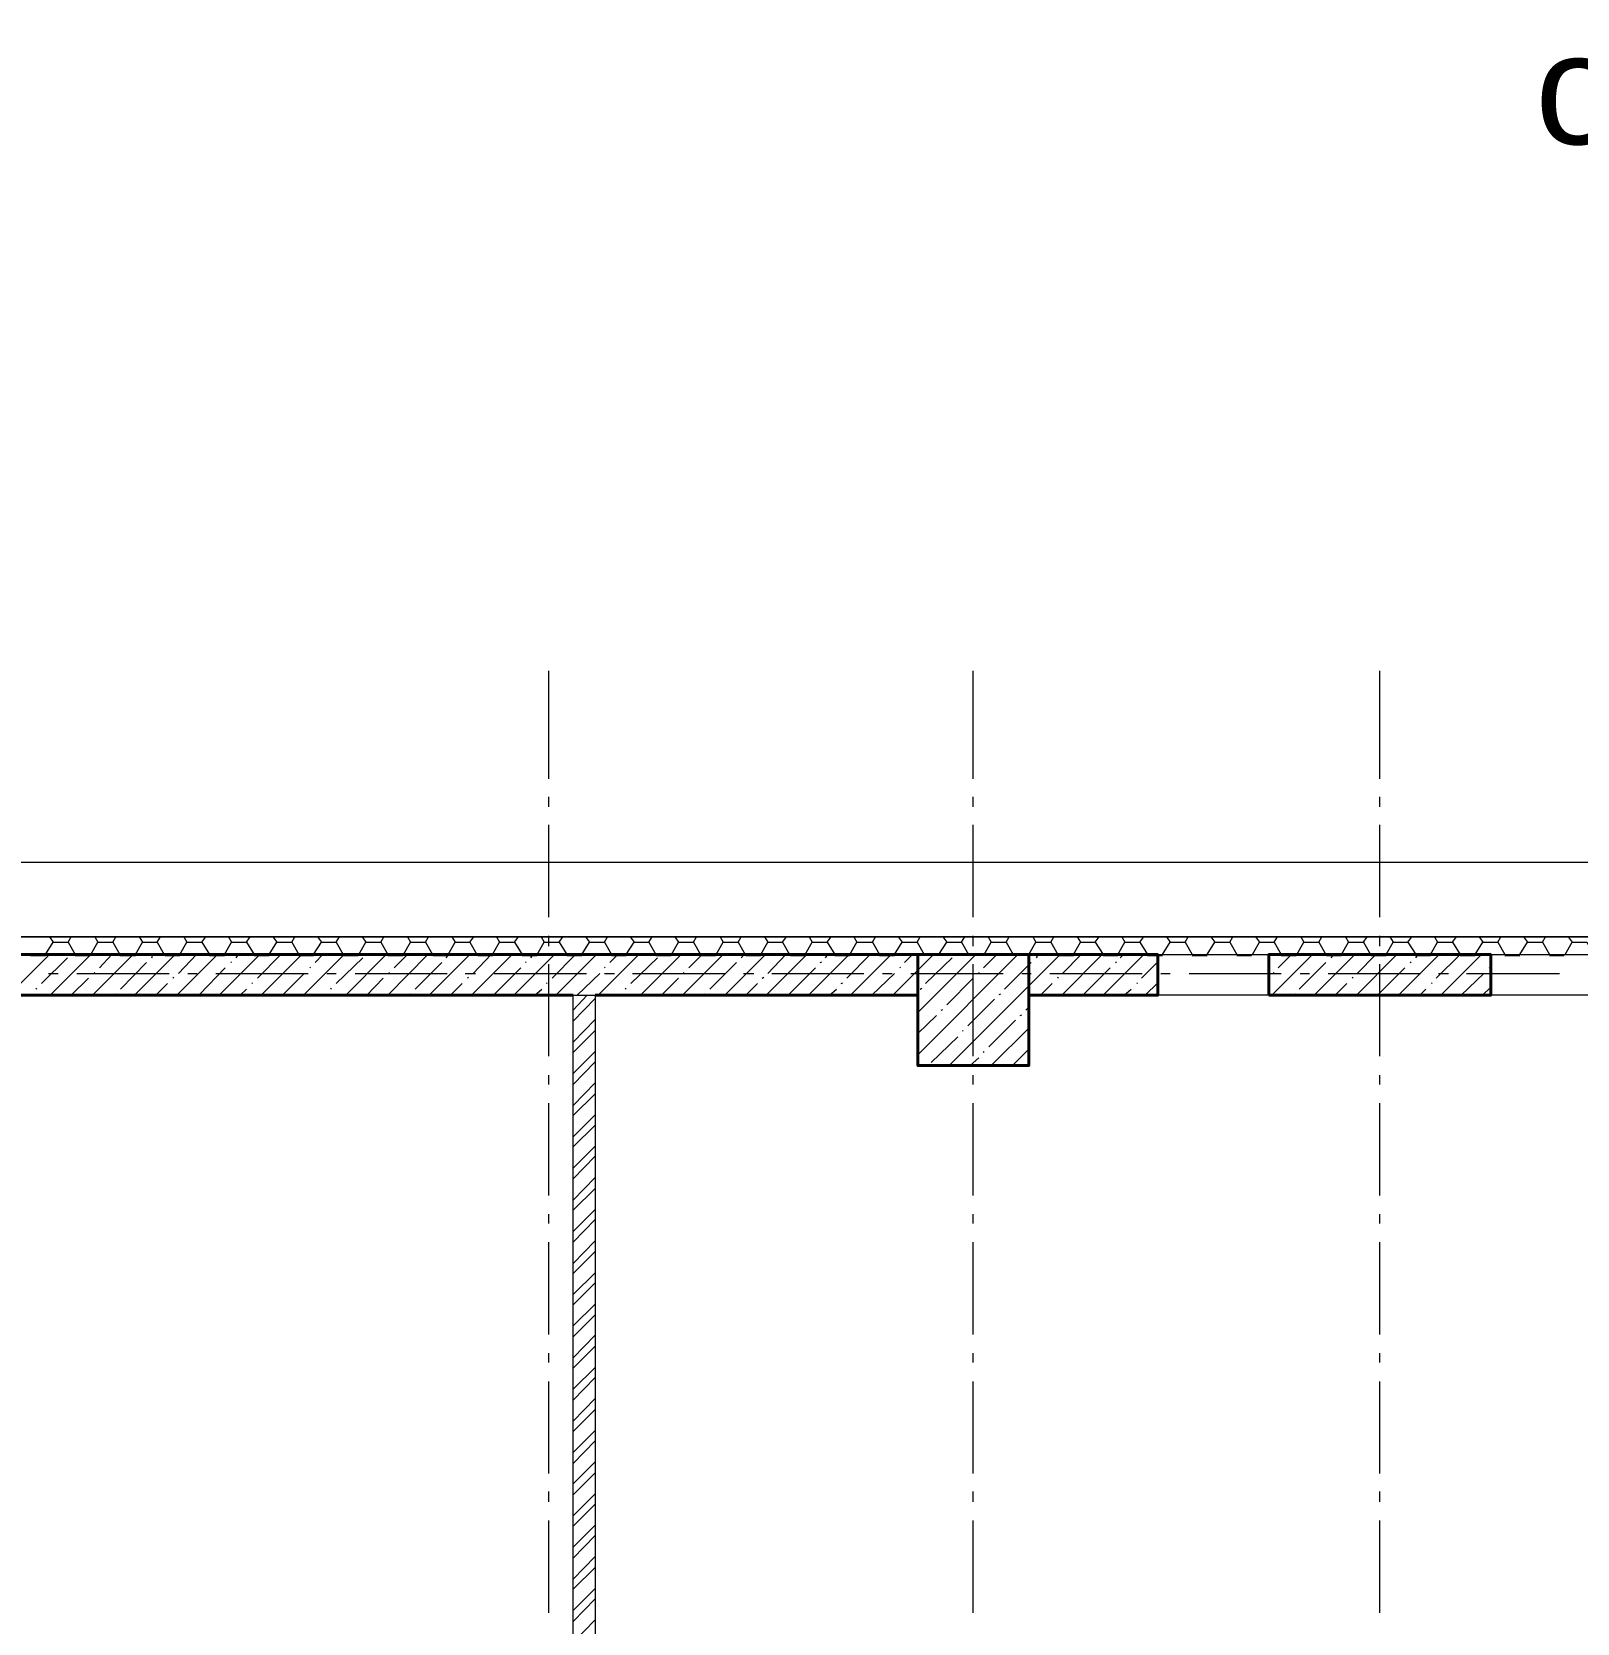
# Model space of a CAD drawing. Header units: millimetres. Extents: x -213547 to 415037, y -3642 to 106956.
# Drawn here: x -157508 to -149133, y 28745 to 37369 of the extents above; entities that cross this region are included whole.
import ezdxf

# ---------------------------------------------------------------- set-up
doc = ezdxf.new("R2010")
doc.units = ezdxf.units.MM
doc.styles.get("Standard").update_dxf_attribs({"font": 'arial.ttf'})

msp = doc.modelspace()

# ---------------------------------------------------------------- linework, layer by layer
at = {"lineweight": 9}
for points in [[(-154705.6, 33321), (-154705.6, 33905.7)], [(-152405.3, 33321), (-152405.3, 33905.7)], [(-150202.4, 33321), (-150202.4, 33905.7)], [(-154705.6, 33168.5), (-154705.6, 33223.6)], [(-152405.3, 33168.5), (-152405.3, 33223.6)], [(-150202.4, 33168.5), (-150202.4, 33223.6)], [(-154705.6, 32571.2), (-154705.6, 33071.1)], [(-152405.3, 32571.2), (-152405.3, 33071.1)], [(-150202.4, 32571.2), (-150202.4, 33071.1)], [(-122140.8, 32465.3), (-122140.8, 32867.8), (-165211.7, 32867.8), (-165211.7, 29385.5), (-168333.9, 29385.5), (-168333.9, 28983)], [(-207062.6, 32465.3), (-193129.2, 32465.3), (-207062.6, 32465.3), (-207062.6, 32367.9), (-193129.2, 32367.9), (-173269.2, 32367.9), (-173269.2, 28885.6), (-164711.8, 28885.6), (-164711.8, 28983), (-164711.8, 32367.9), (-121873.9, 32367.9), (-121873.9, 28944.9)], [(-157433.8, 32367.9), (-157391.4, 32435.6)], [(-157412.6, 32465.3), (-157391.4, 32435.6), (-157310.9, 32435.6), (-157272.8, 32367.9)], [(-157310.9, 32435.6), (-157294, 32465.3)], [(-157188.1, 32367.9), (-157150, 32435.6)], [(-157166.9, 32465.3), (-157150, 32435.6), (-157069.5, 32435.6), (-157031.3, 32367.9)], [(-157069.5, 32435.6), (-157052.5, 32465.3)], [(-156946.6, 32367.9), (-156908.5, 32435.6)], [(-156925.4, 32465.3), (-156908.5, 32435.6), (-156828, 32435.6), (-156789.9, 32367.9)], [(-156828, 32435.6), (-156811.1, 32465.3)], [(-156705.1, 32367.9), (-156667, 32435.6)], [(-156684, 32465.3), (-156667, 32435.6), (-156586.5, 32435.6), (-156544.2, 32367.9)], [(-156586.5, 32435.6), (-156565.3, 32465.3)], [(-156463.7, 32367.9), (-156425.5, 32435.6)], [(-156442.5, 32465.3), (-156425.5, 32435.6), (-156345.1, 32435.6), (-156302.7, 32367.9)], [(-156345.1, 32435.6), (-156323.9, 32465.3)], [(-156222.2, 32367.9), (-156179.8, 32435.6)], [(-156201, 32465.3), (-156179.8, 32435.6), (-156099.3, 32435.6), (-156061.2, 32367.9)], [(-156099.3, 32435.6), (-156082.4, 32465.3)], [(-155980.7, 32367.9), (-155938.4, 32435.6)], [(-155959.5, 32465.3), (-155938.4, 32435.6), (-155857.9, 32435.6), (-155819.7, 32367.9)], [(-155857.9, 32435.6), (-155840.9, 32465.3)], [(-155735, 32367.9), (-155696.9, 32435.6)], [(-155718.1, 32465.3), (-155696.9, 32435.6), (-155616.4, 32435.6), (-155578.3, 32367.9)], [(-155616.4, 32435.6), (-155599.5, 32465.3)], [(-155493.6, 32367.9), (-155455.4, 32435.6)], [(-155472.4, 32465.3), (-155455.4, 32435.6), (-155374.9, 32435.6), (-155336.8, 32367.9)], [(-155374.9, 32435.6), (-155358, 32465.3)], [(-155252.1, 32367.9), (-155214, 32435.6)], [(-155230.9, 32465.3), (-155214, 32435.6), (-155133.5, 32435.6), (-155095.3, 32367.9)], [(-155133.5, 32435.6), (-155112.3, 32465.3)], [(-155010.6, 32367.9), (-154972.5, 32435.6)], [(-154989.4, 32465.3), (-154972.5, 32435.6), (-154892, 32435.6), (-154849.6, 32367.9)], [(-154892, 32435.6), (-154870.8, 32465.3)], [(-154769.1, 32367.9), (-154731, 32435.6)], [(-154748, 32465.3), (-154731, 32435.6), (-154650.5, 32435.6), (-154608.2, 32367.9)], [(-154705.6, 32414.5), (-154705.6, 32469.5)], [(-154650.5, 32435.6), (-154629.3, 32465.3)], [(-154527.7, 32367.9), (-154485.3, 32435.6)], [(-154506.5, 32465.3), (-154485.3, 32435.6), (-154404.8, 32435.6), (-154366.7, 32367.9)], [(-154404.8, 32435.6), (-154387.9, 32465.3)], [(-154286.2, 32367.9), (-154243.8, 32435.6)], [(-154265, 32465.3), (-154243.8, 32435.6), (-154163.3, 32435.6), (-154125.2, 32367.9)], [(-154163.3, 32435.6), (-154146.4, 32465.3)], [(-154040.5, 32367.9), (-154002.4, 32435.6)], [(-154023.5, 32465.3), (-154002.4, 32435.6), (-153921.9, 32435.6), (-153883.7, 32367.9)], [(-153921.9, 32435.6), (-153904.9, 32465.3)], [(-153799, 32367.9), (-153760.9, 32435.6)], [(-153777.8, 32465.3), (-153760.9, 32435.6), (-153680.4, 32435.6), (-153642.3, 32367.9)], [(-153680.4, 32435.6), (-153663.4, 32465.3)], [(-153557.5, 32367.9), (-153519.4, 32435.6)], [(-153536.4, 32465.3), (-153519.4, 32435.6), (-153438.9, 32435.6), (-153400.8, 32367.9)], [(-153438.9, 32435.6), (-153417.7, 32465.3)], [(-153316.1, 32367.9), (-153277.9, 32435.6)], [(-153294.9, 32465.3), (-153277.9, 32435.6), (-153197.5, 32435.6), (-153155.1, 32367.9)], [(-153197.5, 32435.6), (-153176.3, 32465.3)], [(-153074.6, 32367.9), (-153036.5, 32435.6)], [(-153053.4, 32465.3), (-153036.5, 32435.6), (-152951.7, 32435.6), (-152913.6, 32367.9)], [(-152951.7, 32435.6), (-152934.8, 32465.3)], [(-152833.1, 32367.9), (-152790.8, 32435.6)], [(-152811.9, 32465.3), (-152790.8, 32435.6), (-152710.3, 32435.6), (-152672.1, 32367.9)], [(-152710.3, 32435.6), (-152693.3, 32465.3)], [(-152591.7, 32367.9), (-152549.3, 32435.6)], [(-152570.5, 32465.3), (-152549.3, 32435.6), (-152468.8, 32435.6), (-152430.7, 32367.9)], [(-152468.8, 32435.6), (-152451.9, 32465.3)], [(-152405.3, 32414.5), (-152405.3, 32469.5)], [(-152345.9, 32367.9), (-152307.8, 32435.6)], [(-152324.8, 32465.3), (-152307.8, 32435.6), (-152227.3, 32435.6), (-152189.2, 32367.9)], [(-152227.3, 32435.6), (-152210.4, 32465.3)], [(-152104.5, 32367.9), (-152066.3, 32435.6)], [(-152083.3, 32465.3), (-152066.3, 32435.6), (-151985.9, 32435.6), (-151947.7, 32367.9)], [(-151985.9, 32435.6), (-151968.9, 32465.3)], [(-151863, 32367.9), (-151824.9, 32435.6)], [(-151841.8, 32465.3), (-151824.9, 32435.6), (-151744.4, 32435.6), (-151702, 32367.9)], [(-151744.4, 32435.6), (-151723.2, 32465.3)], [(-151621.5, 32367.9), (-151583.4, 32435.6)], [(-151600.4, 32465.3), (-151583.4, 32435.6), (-151502.9, 32435.6), (-151460.6, 32367.9)], [(-151502.9, 32435.6), (-151481.7, 32465.3)], [(-151380.1, 32367.9), (-151337.7, 32435.6)], [(-151358.9, 32465.3), (-151337.7, 32435.6), (-151257.2, 32435.6), (-151219.1, 32367.9)], [(-151257.2, 32435.6), (-151240.3, 32465.3)], [(-151138.6, 32367.9), (-151096.2, 32435.6)], [(-151117.4, 32465.3), (-151096.2, 32435.6), (-151015.7, 32435.6), (-150977.6, 32367.9)], [(-151015.7, 32435.6), (-150998.8, 32465.3)], [(-150892.9, 32367.9), (-150854.8, 32435.6)], [(-150875.9, 32465.3), (-150854.8, 32435.6), (-150774.3, 32435.6), (-150736.1, 32367.9)], [(-150774.3, 32435.6), (-150757.3, 32465.3)], [(-150651.4, 32367.9), (-150613.3, 32435.6)], [(-150630.2, 32465.3), (-150613.3, 32435.6), (-150532.8, 32435.6), (-150494.7, 32367.9)], [(-150532.8, 32435.6), (-150515.8, 32465.3)], [(-150409.9, 32367.9), (-150371.8, 32435.6)], [(-150388.8, 32465.3), (-150371.8, 32435.6), (-150291.3, 32435.6), (-150253.2, 32367.9)], [(-150291.3, 32435.6), (-150270.1, 32465.3)], [(-150202.4, 32414.5), (-150202.4, 32469.5)], [(-150168.5, 32367.9), (-150130.3, 32435.6)], [(-150147.3, 32465.3), (-150130.3, 32435.6), (-150049.8, 32435.6), (-150007.5, 32367.9)], [(-150049.8, 32435.6), (-150028.7, 32465.3)], [(-149927, 32367.9), (-149888.9, 32435.6)], [(-149905.8, 32465.3), (-149888.9, 32435.6), (-149808.4, 32435.6), (-149766, 32367.9)], [(-149808.4, 32435.6), (-149787.2, 32465.3)], [(-149685.5, 32367.9), (-149643.2, 32435.6)], [(-149664.3, 32465.3), (-149643.2, 32435.6), (-149562.7, 32435.6), (-149524.5, 32367.9)], [(-149562.7, 32435.6), (-149545.7, 32465.3)], [(-149444.1, 32367.9), (-149401.7, 32435.6)], [(-149422.9, 32465.3), (-149401.7, 32435.6), (-149321.2, 32435.6), (-149283.1, 32367.9)], [(-149321.2, 32435.6), (-149304.3, 32465.3)], [(-149198.3, 32367.9), (-149160.2, 32435.6)], [(-149181.4, 32465.3), (-149160.2, 32435.6), (-149079.7, 32435.6), (-149041.6, 32367.9)], [(-157632.9, 32147.6), (-157412.6, 32367.9)], [(-157514.3, 32363.6), (-157433.8, 32363.6)], [(-157455, 32211.1), (-157315.2, 32350.9)], [(-157408.4, 32147.6), (-157188.1, 32367.9)], [(-157272.8, 32363.6), (-157192.3, 32363.6)], [(-157179.6, 32147.6), (-156959.3, 32367.9)], [(-157141.5, 32295.8), (-157073.7, 32367.9)], [(-157031.3, 32363.6), (-156946.6, 32363.6)], [(-156950.9, 32147.6), (-156730.6, 32367.9)], [(-156857.7, 32350.9), (-156853.4, 32359.4)], [(-156785.6, 32363.6), (-156705.1, 32363.6)], [(-156722.1, 32147.6), (-156501.8, 32367.9)], [(-156713.6, 32266.2), (-156616.2, 32367.9)], [(-156544.2, 32363.6), (-156463.7, 32363.6)], [(-156493.3, 32147.6), (-156273, 32367.9)], [(-156400.1, 32350.9), (-156387.4, 32367.9)], [(-156302.7, 32363.6), (-156222.2, 32363.6)], [(-156285.7, 32240.8), (-156158.7, 32367.9)], [(-156264.6, 32147.6), (-156044.3, 32367.9)], [(-156061.2, 32363.6), (-155980.7, 32363.6)], [(-156035.8, 32147.6), (-155815.5, 32367.9)], [(-155972.3, 32325.5), (-155929.9, 32367.9)], [(-155857.9, 32211.1), (-155713.8, 32350.9)], [(-155819.7, 32363.6), (-155739.3, 32363.6)], [(-155807, 32147.6), (-155586.7, 32367.9)], [(-155578.3, 32147.6), (-155362.2, 32367.9)], [(-155578.3, 32363.6), (-155497.8, 32363.6)], [(-155544.4, 32295.8), (-155472.4, 32367.9)], [(-155353.8, 32147.6), (-155133.5, 32367.9)], [(-155332.6, 32363.6), (-155252.1, 32363.6)], [(-155260.6, 32350.9), (-155256.3, 32359.4)], [(-155125, 32147.6), (-154904.7, 32367.9)], [(-155116.5, 32266.2), (-155019.1, 32367.9)], [(-155091.1, 32363.6), (-155010.6, 32363.6)], [(-154896.2, 32147.6), (-154675.9, 32367.9)], [(-154849.6, 32363.6), (-154769.1, 32363.6)], [(-154803, 32350.9), (-154790.3, 32367.9)], [(-154688.6, 32240.8), (-154561.6, 32367.9)], [(-154667.5, 32147.6), (-154447.2, 32367.9)], [(-154608.2, 32363.6), (-154527.7, 32363.6)], [(-154438.7, 32147.6), (-154218.4, 32367.9)], [(-154375.2, 32325.5), (-154332.8, 32367.9)], [(-154366.7, 32363.6), (-154286.2, 32363.6)], [(-154260.8, 32211.1), (-154116.7, 32350.9)], [(-154209.9, 32147.6), (-153989.6, 32367.9)], [(-154125.2, 32363.6), (-154044.7, 32363.6)], [(-153981.2, 32147.6), (-153760.9, 32367.9)], [(-153947.3, 32295.8), (-153875.3, 32367.9)], [(-153883.7, 32363.6), (-153803.2, 32363.6)], [(-153752.4, 32147.6), (-153532.1, 32367.9)], [(-153663.4, 32350.9), (-153655, 32359.4)], [(-153638, 32363.6), (-153557.5, 32363.6)], [(-153527.9, 32147.6), (-153307.6, 32367.9)], [(-153519.4, 32266.2), (-153422, 32367.9)], [(-153396.6, 32363.6), (-153316.1, 32363.6)], [(-153299.1, 32147.6), (-153078.8, 32367.9)], [(-153205.9, 32350.9), (-153193.2, 32367.9)], [(-153155.1, 32363.6), (-153074.6, 32363.6)], [(-153091.5, 32240.8), (-152964.5, 32367.9)], [(-153070.4, 32147.6), (-152850.1, 32367.9)], [(-152913.6, 32363.6), (-152833.1, 32363.6)], [(-152841.6, 32147.6), (-152706, 32283.1), (-152621.3, 32367.9)], [(-152778.1, 32325.5), (-152735.7, 32367.9)], [(-152706, 32054.4), (-152392.5, 32367.9)], [(-152706, 31825.6), (-152163.8, 32367.9)], [(-152663.7, 32211.1), (-152519.6, 32350.9)], [(-152536.6, 31766.3), (-152104.5, 32198.4), (-151935, 32367.9)], [(-152350.2, 32295.8), (-152278.2, 32367.9)], [(-152062.1, 32350.9), (-152057.9, 32359.4)], [(-151943.5, 32363.6), (-151863, 32363.6)], [(-151926.5, 32147.6), (-151706.3, 32367.9)], [(-151922.3, 32266.2), (-151820.6, 32367.9)], [(-151702, 32147.6), (-151481.7, 32367.9)], [(-151702, 32363.6), (-151621.5, 32363.6)], [(-151608.8, 32350.9), (-151591.9, 32367.9)], [(-151460.6, 32363.6), (-151380.1, 32363.6)], [(-151219.1, 32363.6), (-151138.6, 32363.6)], [(-150977.6, 32363.6), (-150897.1, 32363.6)], [(-150803.9, 32359.4), (-150795.4, 32367.9)], [(-150787, 32147.6), (-150566.7, 32367.9)], [(-150753.1, 32295.8), (-150681.1, 32367.9)], [(-150736.1, 32363.6), (-150655.6, 32363.6)], [(-150558.2, 32147.6), (-150337.9, 32367.9)], [(-150490.4, 32363.6), (-150409.9, 32363.6)], [(-150465, 32350.9), (-150460.8, 32359.4)], [(-150329.4, 32147.6), (-150109.2, 32367.9)], [(-150325.2, 32266.2), (-150223.5, 32367.9)], [(-150249, 32363.6), (-150168.5, 32363.6)], [(-150100.7, 32147.6), (-149880.4, 32367.9)], [(-150007.5, 32350.9), (-149994.8, 32367.9)], [(-150007.5, 32363.6), (-149927, 32363.6)], [(-149897.3, 32240.8), (-149766, 32367.9)], [(-149871.9, 32147.6), (-149651.6, 32367.9)], [(-149766, 32363.6), (-149685.5, 32363.6)], [(-149524.5, 32363.6), (-149444.1, 32363.6)], [(-149283.1, 32363.6), (-149202.6, 32363.6)], [(-157416.9, 32266.2), (-157366, 32266.2)], [(-157264.3, 32266.2), (-156764.5, 32266.2)], [(-157171.1, 32266.2), (-157166.9, 32270.4)], [(-157027.1, 32181.5), (-156887.3, 32325.5)], [(-156662.8, 32266.2), (-156611.9, 32266.2)], [(-156599.2, 32151.8), (-156459.4, 32295.8)], [(-156510.3, 32266.2), (-156010.4, 32266.2)], [(-156429.8, 32325.5), (-156425.5, 32329.7)], [(-156150.2, 32147.6), (-156031.6, 32266.2)], [(-156001.9, 32295.8), (-155997.7, 32300.1)], [(-155908.7, 32266.2), (-155857.9, 32266.2)], [(-155756.2, 32266.2), (-155256.3, 32266.2)], [(-155574, 32266.2), (-155569.8, 32270.4)], [(-155430, 32181.5), (-155286, 32325.5)], [(-155158.9, 32266.2), (-155103.8, 32266.2)], [(-155002.1, 32151.8), (-154858.1, 32295.8)], [(-155002.1, 32266.2), (-154502.2, 32266.2)], [(-154832.7, 32325.5), (-154828.4, 32329.7)], [(-154705.6, 31817.1), (-154705.6, 32317)], [(-154553.1, 32147.6), (-154430.2, 32266.2)], [(-154404.8, 32295.8), (-154400.6, 32300.1)], [(-154404.8, 32266.2), (-154349.7, 32266.2)], [(-154252.3, 32266.2), (-153752.4, 32266.2)], [(-153976.9, 32266.2), (-153972.7, 32270.4)], [(-153832.9, 32181.5), (-153688.9, 32325.5)], [(-153650.7, 32266.2), (-153595.7, 32266.2)], [(-153498.2, 32266.2), (-152998.3, 32266.2)], [(-153405, 32151.8), (-153261, 32295.8)], [(-153235.6, 32325.5), (-153227.1, 32329.7)], [(-152956, 32147.6), (-152833.1, 32266.2)], [(-152896.7, 32266.2), (-152845.8, 32266.2)], [(-152803.5, 32295.8), (-152799.2, 32300.1)], [(-152744.2, 32266.2), (-152244.3, 32266.2)], [(-152405.3, 31817.1), (-152405.3, 32317)], [(-152375.6, 32266.2), (-152371.4, 32270.4)], [(-152235.8, 32181.5), (-152104.5, 32312.8), (-152091.8, 32325.5)], [(-152142.6, 32266.2), (-152091.8, 32266.2)], [(-151990.1, 32266.2), (-151490.2, 32266.2)], [(-151807.9, 32151.8), (-151663.9, 32295.8)], [(-151634.2, 32325.5), (-151630, 32329.7)], [(-151494.4, 32240.8), (-151405.5, 32329.7)], [(-151388.5, 32266.2), (-151337.7, 32266.2)], [(-151236, 32266.2), (-150736.1, 32266.2)], [(-150778.5, 32266.2), (-150774.3, 32270.4)], [(-150638.7, 32181.5), (-150494.7, 32325.5)], [(-150634.5, 32266.2), (-150583.6, 32266.2)], [(-150482, 32266.2), (-149982.1, 32266.2)], [(-150210.8, 32151.8), (-150066.8, 32295.8)], [(-150202.4, 31817.1), (-150202.4, 32317)], [(-150037.1, 32325.5), (-150032.9, 32329.7)], [(-149884.6, 32266.2), (-149829.6, 32266.2)], [(-149761.8, 32147.6), (-149638.9, 32266.2)], [(-149732.1, 32266.2), (-149228, 32266.2)], [(-149609.3, 32295.8), (-149605, 32300.1)], [(-157484.6, 32181.5), (-157480.4, 32185.7)], [(-157294, 32147.6), (-157200.8, 32240.8)], [(-156836.5, 32147.6), (-156772.9, 32211.1)], [(-156743.3, 32240.8), (-156739, 32245)], [(-156378.9, 32147.6), (-156345.1, 32181.5)], [(-156315.4, 32211.1), (-156311.2, 32215.4)], [(-155887.5, 32181.5), (-155883.3, 32185.7)], [(-155692.7, 32147.6), (-155603.7, 32240.8)], [(-155239.4, 32147.6), (-155175.8, 32211.1)], [(-155146.2, 32240.8), (-155141.9, 32245)], [(-154781.8, 32147.6), (-154743.7, 32181.5)], [(-154718.3, 32211.1), (-154714.1, 32215.4)], [(-154290.4, 32181.5), (-154286.2, 32185.7)], [(-154095.6, 32147.6), (-154002.4, 32240.8)], [(-153638, 32147.6), (-153574.5, 32211.1)], [(-153549.1, 32240.8), (-153540.6, 32245)], [(-153184.7, 32147.6), (-153146.6, 32181.5)], [(-153121.2, 32211.1), (-153112.7, 32215.4)], [(-152693.3, 32181.5), (-152684.9, 32185.7)], [(-152549.3, 32096.7), (-152405.3, 32240.8)], [(-152040.9, 32147.6), (-151977.4, 32211.1)], [(-151947.7, 32240.8), (-151943.5, 32245)], [(-151587.6, 32147.6), (-151549.5, 32181.5)], [(-151519.9, 32211.1), (-151515.6, 32215.4)], [(-151473.3, 32147.6), (-151405.5, 32215.4)], [(-150443.8, 32147.6), (-150380.3, 32211.1)], [(-150350.6, 32240.8), (-150346.4, 32245)], [(-149986.3, 32147.6), (-149952.4, 32181.5)], [(-149922.8, 32211.1), (-149918.5, 32215.4)], [(-149647.4, 32147.6), (-149600.8, 32189.9)], [(-157056.8, 32151.8), (-157052.5, 32156)], [(-155921.4, 32147.6), (-155917.2, 32151.8)], [(-155459.7, 32151.8), (-155455.4, 32156)], [(-154574.3, 32067.1), (-154498, 32147.6)], [(-154574.3, 28131.5), (-154574.3, 32147.6), (-154455.6, 32147.6), (-154455.6, 28131.5)], [(-154574.3, 32007.8), (-154455.6, 32130.6)], [(-154324.3, 32147.6), (-154315.8, 32151.8)], [(-153862.6, 32151.8), (-153858.3, 32156)], [(-152727.2, 32147.6), (-152718.7, 32151.8)], [(-152434.9, 31982.4), (-152290.9, 32126.4)], [(-152265.5, 32151.8), (-152257, 32156)], [(-150664.1, 32151.8), (-150659.9, 32156)], [(-154574.3, 31893.4), (-154455.6, 32016.2)], [(-152706, 31940), (-152604.4, 32037.4)], [(-152578.9, 32067.1), (-152570.5, 32071.3)], [(-152320.5, 31868), (-152176.5, 32012)], [(-152151.1, 32037.4), (-152142.6, 32041.7)], [(-152121.4, 32067.1), (-152104.5, 32084)], [(-154574.3, 31838.3), (-154455.6, 31956.9)], [(-152634, 31783.2), (-152490, 31923)], [(-152464.6, 31952.7), (-152460.3, 31956.9)], [(-152307.8, 31766.3), (-152104.5, 31969.6)], [(-154574.3, 31723.9), (-154455.6, 31842.6)], [(-152350.2, 31838.3), (-152345.9, 31842.6)], [(-152193.4, 31766.3), (-152104.5, 31855.3)], [(-154574.3, 31664.6), (-154455.6, 31787.5)], [(-152422.2, 31766.3), (-152375.6, 31808.7)], [(-154705.6, 31664.6), (-154705.6, 31715.5)], [(-154574.3, 31550.2), (-154455.6, 31673.1)], [(-152405.3, 31664.6), (-152405.3, 31715.5)], [(-150202.4, 31664.6), (-150202.4, 31715.5)], [(-154574.3, 31495.2), (-154455.6, 31613.8)], [(-154705.6, 31063.1), (-154705.6, 31563)], [(-154574.3, 31380.8), (-154455.6, 31499.4)], [(-152405.3, 31063.1), (-152405.3, 31563)], [(-150202.4, 31063.1), (-150202.4, 31563)], [(-154574.3, 31325.7), (-154455.6, 31444.3)], [(-154574.3, 31211.3), (-154455.6, 31330)], [(-154574.3, 31152), (-154455.6, 31274.9)], [(-154574.3, 31037.7), (-154455.6, 31160.5)], [(-154574.3, 30982.6), (-154455.6, 31101.2)], [(-154574.3, 30868.2), (-154455.6, 30986.8)], [(-154705.6, 30910.6), (-154705.6, 30961.4)], [(-154574.3, 30808.9), (-154455.6, 30931.7)], [(-152405.3, 30910.6), (-152405.3, 30961.4)], [(-150202.4, 30910.6), (-150202.4, 30961.4)], [(-154705.6, 30309), (-154705.6, 30808.9)], [(-154574.3, 30694.5), (-154455.6, 30817.4)], [(-152405.3, 30309), (-152405.3, 30808.9)], [(-150202.4, 30309), (-150202.4, 30808.9)], [(-154574.3, 30639.4), (-154455.6, 30758.1)], [(-154574.3, 30525.1), (-154455.6, 30643.7)], [(-154574.3, 30470), (-154455.6, 30588.6)], [(-154574.3, 30355.6), (-154455.6, 30474.2)], [(-154574.3, 30296.3), (-154455.6, 30414.9)], [(-154574.3, 30181.9), (-154455.6, 30304.8)], [(-154705.6, 30156.5), (-154705.6, 30207.3)], [(-154574.3, 30126.8), (-154455.6, 30245.5)], [(-152405.3, 30156.5), (-152405.3, 30207.3)], [(-150202.4, 30156.5), (-150202.4, 30207.3)], [(-154574.3, 30012.5), (-154455.6, 30131.1)], [(-154705.6, 29554.9), (-154705.6, 30054.8)], [(-154574.3, 29953.1), (-154455.6, 30076)], [(-152405.3, 29554.9), (-152405.3, 30054.8)], [(-150202.4, 29554.9), (-150202.4, 30054.8)], [(-154574.3, 29838.8), (-154455.6, 29961.6)], [(-154574.3, 29783.7), (-154455.6, 29902.3)], [(-154574.3, 29669.3), (-154455.6, 29787.9)], [(-154574.3, 29610), (-154455.6, 29732.9)], [(-154574.3, 29499.9), (-154455.6, 29618.5)], [(-154574.3, 29440.5), (-154455.6, 29559.2)], [(-154705.6, 29402.4), (-154705.6, 29457.5)], [(-154574.3, 29326.2), (-154455.6, 29444.8)], [(-152405.3, 29402.4), (-152405.3, 29457.5)], [(-150202.4, 29402.4), (-150202.4, 29457.5)], [(-154574.3, 29271.1), (-154455.6, 29389.7)], [(-154705.6, 28800.9), (-154705.6, 29300.8)], [(-154574.3, 29156.7), (-154455.6, 29275.3)], [(-152405.3, 28800.9), (-152405.3, 29300.8)], [(-150202.4, 28800.9), (-150202.4, 29300.8)], [(-154574.3, 29097.4), (-154455.6, 29220.3)], [(-154574.3, 28983), (-154455.6, 29105.9)], [(-154574.3, 28928), (-154455.6, 29046.6)], [(-154574.3, 28813.6), (-154455.6, 28932.2)], [(-154574.3, 28754.3), (-154455.6, 28877.1)], [(-154574.3, 28639.9), (-154455.6, 28762.7)]]:
    msp.add_lwpolyline(points, dxfattribs=at)
for points in [[(-121772.3, 32465.3), (-121772.3, 29042.3), (-117781.6, 29042.3), (-117781.6, 32367.9), (-117781.6, 29046.6), (-121772.3, 29046.6), (-121772.3, 32465.3), (-121873.9, 32465.3), (-164813.5, 32465.3), (-164813.5, 32367.9), (-164813.5, 28983), (-164813.5, 32367.9), (-164813.5, 32465.3), (-121873.9, 32465.3)], [(-150803.9, 32367.9), (-150803.9, 32147.6), (-151405.5, 32147.6), (-151405.5, 32367.9)], [(-149003.5, 32367.9), (-149003.5, 32147.6), (-149600.8, 32147.6), (-149600.8, 32367.9)]]:
    msp.add_lwpolyline(points, close=True, dxfattribs=at)
at = {"lineweight": 40}
msp.add_lwpolyline([(-154455.6, 32147.6), (-152706, 32147.6), (-152706, 32367.9), (-158107.4, 32367.9), (-158107.4, 32147.6), (-154574.3, 32147.6)], dxfattribs=at)
for points in [[(-152104.5, 32367.9), (-152706, 32367.9), (-152706, 31766.3), (-152104.5, 31766.3)], [(-152104.5, 32147.6), (-151405.5, 32147.6), (-151405.5, 32367.9), (-152104.5, 32367.9)], [(-150803.9, 32147.6), (-149600.8, 32147.6), (-149600.8, 32367.9), (-150803.9, 32367.9)]]:
    msp.add_lwpolyline(points, close=True, dxfattribs=at)

# ---------------------------------------------------------------- texts
at = {"insert": (-149360.3, 37056.3), "char_height": 600, "attachment_point": 4}
msp.add_mtext('отм. -3.440', dxfattribs=at)

doc.saveas('drawing.dxf')
